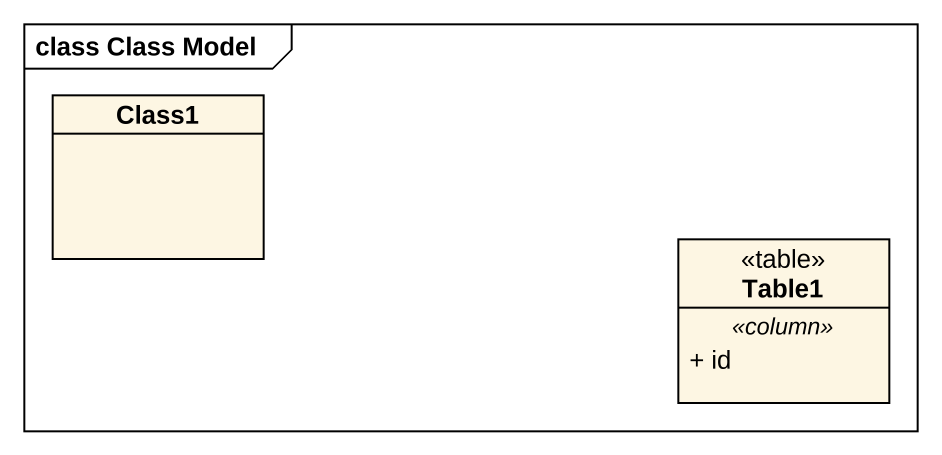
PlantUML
@startuml
mainframe class Class Model
hide circle
hide empty members
skinparam classAttributeIconSize 0
class Class1
class Table1 <<table>> {
  .. <<column>> ..
  + id
}
@enduml
